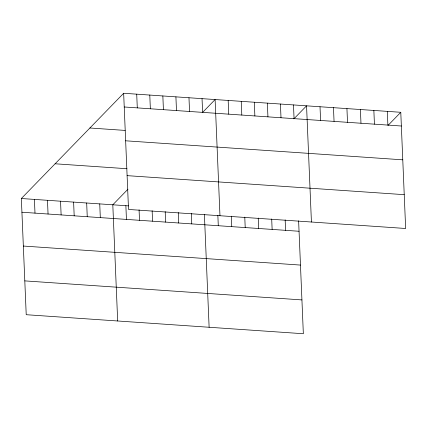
<?xml version="1.0" encoding="UTF-8"?>
<svg xmlns="http://www.w3.org/2000/svg" width="427" height="427" viewBox="0 0 427 427"><rect width="100%" height="100%" fill="white"/><g stroke="black" fill="none" stroke-linecap="round" stroke-linejoin="round"><path stroke-width="0.64" d="M298.617 220.812L303.346 333.733L26.218 314.704L21.35 198.512L123.654 93.267L400.782 112.296L405.65 228.488L128.522 209.454L123.654 93.267M127.993 189.166L112.803 204.795L117.671 320.981M202.446 112.573L215.107 99.544L219.974 215.736M293.899 118.85L306.554 105.827L311.427 222.019M388.122 125.319L400.782 112.296M124.225 106.985L401.353 126.013M89.894 127.999L125.164 130.422M125.645 140.798L402.773 159.831M55.11 163.781L126.963 168.718M127.102 175.641L404.23 194.669M21.35 198.512L128.479 205.873M21.926 212.23L299.055 231.263M23.341 246.048L300.469 265.076M24.803 280.886L301.932 299.919M387.321 111.372L387.892 125.09M373.86 110.449L374.436 124.166M360.399 109.525L360.975 123.243M346.937 108.602L347.514 122.319M333.476 107.673L334.053 121.396M320.015 106.75L320.592 120.467M293.493 104.93L294.064 118.647M280.427 104.033L281.003 117.751M285.156 219.884L285.594 230.34M267.361 103.137L267.937 116.854M271.695 218.96L272.132 229.411M254.3 102.24L254.871 115.957M258.234 218.037L258.671 228.488M241.234 101.343L241.81 115.06M244.772 217.113L245.21 227.564M228.167 100.441L228.744 114.164M231.311 216.19L231.749 226.641M217.85 215.267L218.293 225.718M202.04 98.648L202.617 112.365M204.394 214.338L209.123 327.263M188.974 97.751L189.551 111.468M191.328 213.441L191.766 223.897M175.908 96.854L176.484 110.572M178.262 212.545L178.7 222.995M162.847 95.958L163.418 109.675M165.196 211.648L165.639 222.099M149.781 95.061L150.357 108.778M152.135 210.751L152.572 221.202M136.715 94.164L137.291 107.882M139.069 209.854L139.506 220.305M125.869 205.691L126.44 219.409M99.737 203.898L100.313 217.615M86.676 203.001L87.247 216.719M73.609 202.104L74.186 215.822M60.543 201.202L61.12 214.925M47.477 200.306L48.054 214.028M34.416 199.409L34.987 213.126"/></g></svg>
